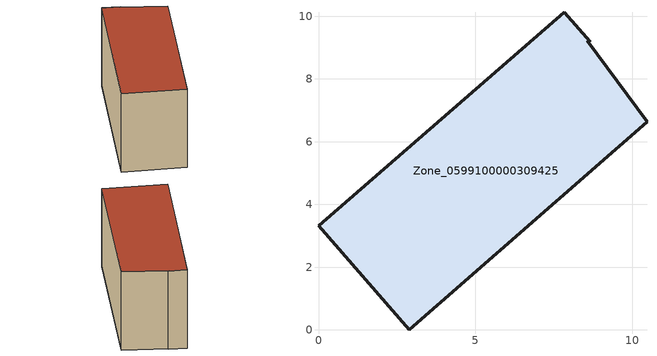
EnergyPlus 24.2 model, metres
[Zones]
Zone_0599100000309425
 floor ground (C_G): 8.66,9.19 8.57,9.21 10.47,6.64 2.89,0 0,3.32 7.84,10.13 z0
 wall outside (C_F): 8.66,9.19 7.84,10.13 0,3.32 2.89,0 10.47,6.64 8.57,9.21 8.66,9.19 z0:6.22
 roof outside (C_R): 8.57,9.21 8.66,9.19 7.84,10.13 0,3.32 2.89,0 10.47,6.64 z6.22
[BUILDING]
Pand.0599100000309425: North Axis=0; Terrain=City; Loads Convergence Tolerance Value=0.04; Temperature Convergence Tolerance Value=0.4; Solar Distribution=FullExterior; Maximum Number of Warmup Days=25; Minimum Number of Warmup Days=1
[Site:Location]
Rotterdam.The.Hague.AP_ZH_NLD Design_Conditions: Latitude=51.96; Longitude=4.45; Time Zone=1; Elevation=-4.5
[SITE:GROUNDTEMPERATURE:BUILDINGSURFACE]
18, 18, 18, 18, 18, 18, 18, 18, 18, 18, 18, 18
[MATERIAL] Thermal Absorptance=0.9; Solar Absorptance=0.7; Visible Absorptance=0.7
Name | Roughness | Thickness | Conductivity | Density | Specific Heat
G.TI.1946 | MediumSmooth | 0.15 | 1 | 540 | 1210
F.TI.1946 | Rough | 0.3 | 0.857143 | 1920 | 840
R.TI.1946 | MediumRough | 0.2 | 0.1 | 1500 | 1000
[CONSTRUCTION]
C_G: G.TI.1946
C_F: F.TI.1946
C_R: R.TI.1946
[ZONE]
Zone_0599100000309425: Type=1; Multiplier=1; Ceiling Height=Autocalculate; Volume=Autocalculate; Floor Area=autocalculate; Part of Total Floor Area=Yes
[ZONEINFILTRATION:DESIGNFLOWRATE]
Infil_Zone_0599100000309425: Zone or ZoneList or Space or SpaceList=Zone_0599100000309425; Schedule=AlwaysOn; Design Flow Rate Calculation Method=Flow/Area; Flow Rate per Floor Area=0.003; Constant Term Coefficient=1; Temperature Term Coefficient=0; Velocity Term Coefficient=0; Velocity Squared Term Coefficient=0
[HVACTEMPLATE:ZONE:IDEALLOADSAIRSYSTEM]
Zone_0599100000309425: Maximum Heating Supply Air Temperature=50; Minimum Cooling Supply Air Temperature=13; Maximum Heating Supply Air Humidity Ratio=0.0156; Minimum Cooling Supply Air Humidity Ratio=0.0077; Heating Limit=NoLimit; Cooling Limit=NoLimit; Dehumidification Control Type=ConstantSensibleHeatRatio; Cooling Sensible Heat Ratio=0.7; Dehumidification Setpoint=60; Humidification Control Type=None; Humidification Setpoint=30; Outdoor Air Method=None; Outdoor Air Flow Rate per Person=0.00944; Outdoor Air Flow Rate per Zone Floor Area=0; Outdoor Air Flow Rate per Zone=0; Demand Controlled Ventilation Type=None; Outdoor Air Economizer Type=NoEconomizer; Heat Recovery Type=None; Sensible Heat Recovery Effectiveness=0.7; Latent Heat Recovery Effectiveness=0.65
[ZONECONTROL:THERMOSTAT]
ThermostatControl_Zone_0599100000309425: Zone or ZoneList=Zone_0599100000309425; Control Type Schedule=DualSetpointControlType; Control 1=Thermostat_Zone_0599100000309425; Temperature Difference Between Cutout And Setpoint=0
[THERMOSTATSETPOINT:DUALSETPOINT]
Thermostat_Zone_0599100000309425: Heating Setpoint Temperature Schedule=HeatingSetpoint_Zone_0599100000309425; Cooling Setpoint Temperature Schedule=CoolingSetpoint_Zone_0599100000309425
[SCHEDULE:COMPACT]
HeatingSetpoint_Zone_0599100000309425: Through: 12/31, For: AllDays, Until: 24:00, 21
CoolingSetpoint_Zone_0599100000309425: Through: 12/31, For: AllDays, Until: 24:00, 24
DualSetpointControlType: Through: 12/31, For: AllDays, Until: 24:00, 4
AlwaysOn: Through: 12/31, For: AllDays, Until: 24:00, 1
